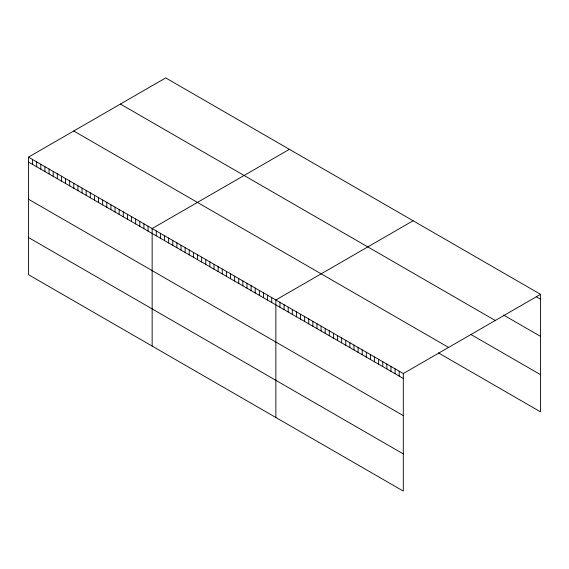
<?xml version="1.0" encoding="UTF-8"?>
<svg xmlns="http://www.w3.org/2000/svg" width="569" height="569" viewBox="0 0 569 569"><rect width="100%" height="100%" fill="white"/><g stroke="black" fill="none" stroke-linecap="round" stroke-linejoin="round"><path stroke-width="0.85" d="M28.45 157.144L403.307 373.57L403.307 491.09L28.45 274.671L28.45 157.144L165.693 77.91L540.55 294.329L540.55 411.856L438.45 352.908M289.393 149.327L152.151 228.56L152.151 346.087M413.101 220.751L275.858 299.984L275.858 417.511M403.307 373.57L540.55 294.329M536.439 296.847L540.55 299.223M503.551 315.027L540.55 336.393M120.4 104.056L495.258 320.482M470.655 334.337L540.55 374.686M73.742 130.998L448.6 347.417M28.45 162.03L403.307 378.456M28.45 199.2L403.307 415.626M28.45 237.501L403.307 453.92M399.196 371.194L399.196 376.081M395.085 368.819L395.085 373.705M390.974 366.443L390.974 371.337M386.863 364.075L386.863 368.961M382.752 361.699L382.752 366.585M378.641 359.324L378.641 364.217M374.53 356.948L374.53 361.841M370.419 354.579L370.419 359.466M366.308 352.204L366.308 357.09M362.197 349.828L362.197 354.722M358.086 347.453L358.086 352.346M353.975 345.084L353.975 349.971M349.864 342.709L349.864 347.595M345.753 340.333L345.753 345.227M341.642 337.965L341.642 342.851M337.531 335.589L337.531 340.475M333.42 333.214L333.42 338.107M329.302 330.838L329.302 335.731M325.191 328.469L325.191 333.356M321.08 326.094L321.08 330.98M316.969 323.718L316.969 328.612M312.858 321.343L312.858 326.236M308.747 318.974L308.747 323.861M304.635 316.599L304.635 321.485M300.524 314.223L300.524 319.117M296.413 311.855L296.413 316.741M292.302 309.479L292.302 314.365M288.191 307.104L288.191 311.99M284.08 304.728L284.08 309.621M279.969 302.359L279.969 307.246M271.733 297.601L271.733 302.495M267.608 295.219L267.608 300.112M263.49 292.843L263.49 297.729M259.364 290.46L259.364 295.347M255.239 288.078L255.239 292.971M251.114 285.702L251.114 290.588M246.996 283.319L246.996 288.206M242.871 280.937L242.871 285.83M238.745 278.554L238.745 283.447M234.62 276.178L234.62 281.065M230.502 273.796L230.502 278.682M226.377 271.413L226.377 276.306M222.251 269.037L222.251 273.924M218.126 266.655L218.126 271.541M214.008 264.272L214.008 269.165M209.883 261.889L209.883 266.783M205.758 259.514L205.758 264.4M201.632 257.131L201.632 262.017M197.514 254.748L197.514 259.642M193.389 252.373L193.389 257.259M189.264 249.99L189.264 254.876M185.138 247.607L185.138 252.501M181.02 245.225L181.02 250.118M176.895 242.849L176.895 247.735M172.77 240.467L172.77 245.353M168.644 238.084L168.644 242.977M164.526 235.708L164.526 240.595M160.401 233.326L160.401 238.212M156.276 230.943L156.276 235.836M148.032 226.185L148.032 231.071M143.907 223.802L143.907 228.688M139.782 221.419L139.782 226.313M135.657 219.044L135.657 223.93M131.539 216.661L131.539 221.547M127.413 214.278L127.413 219.172M123.288 211.896L123.288 216.789M119.163 209.52L119.163 214.406M115.045 207.137L115.045 212.024M110.919 204.755L110.919 209.648M106.794 202.379L106.794 207.265M102.669 199.996L102.669 204.883M98.551 197.614L98.551 202.507M94.426 195.231L94.426 200.124M90.3 192.855L90.3 197.742M86.175 190.473L86.175 195.359M82.057 188.09L82.057 192.983M77.932 185.714L77.932 190.601M73.806 183.332L73.806 188.218M69.681 180.949L69.681 185.843M65.563 178.566L65.563 183.46M61.438 176.191L61.438 181.077M57.313 173.808L57.313 178.694M53.187 171.425L53.187 176.319M49.069 169.05L49.069 173.936M44.944 166.667L44.944 171.554M40.819 164.285L40.819 169.178M36.693 161.902L36.693 166.795M32.575 159.526L32.575 164.413"/></g></svg>
